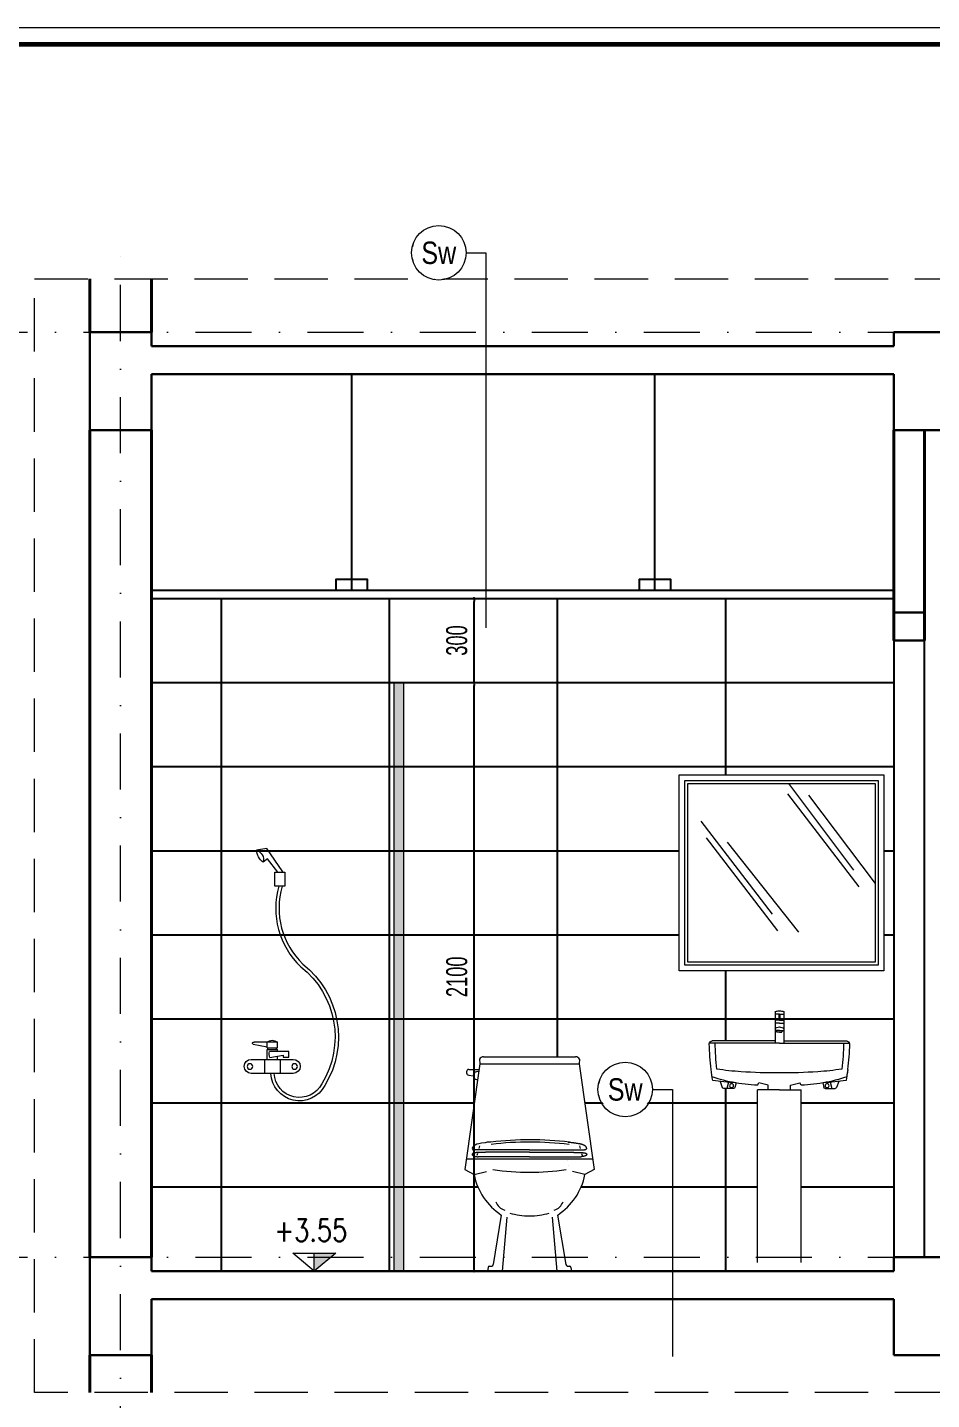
# Model space of a CAD drawing. Header units: millimetres. Extents: x 2565303 to 2664360, y -865723 to -262051.
# Drawn here: x 2636585 to 2639813, y -700731 to -695834 of the extents above; entities that cross this region are included whole.
import ezdxf
from ezdxf.enums import TextEntityAlignment as Align

# ---------------------------------------------------------------- set-up
doc = ezdxf.new("R2010")
doc.units = ezdxf.units.MM
doc.header["$LTSCALE"] = 10
doc.header["$MEASUREMENT"] = 0
for name, pattern in [('ACAD_ISO07W100', [3, 0, -3]), ('DASHDOT', [1, 0.5, -0.25, 0, -0.25]), ('HIDDEN', [9.525, 6.35, -3.175])]:
    doc.linetypes.add(name, pattern=pattern)
doc.layers.get('0').update_dxf_attribs({"linetype": 'CONTINUOUS'})
doc.layers.get('DEFPOINTS').update_dxf_attribs({"color": 10, "linetype": 'CONTINUOUS'})
for name, color, linetype, lineweight in [('- Nội Thất', 83, 'CONTINUOUS', 25), ('-thay1', 7, 'CONTINUOUS', 18), ('A-WIPEOUT', 254, 'ACAD_ISO07W100', 0), ('LC Dim', 8, 'CONTINUOUS', 13), ('LC Hatch', 252, 'CONTINUOUS', 5), ('LC ISO', 153, 'CONTINUOUS', 13), ('LC MANH DUT', 35, 'HIDDEN', 5), ('LC Net dam 1', 30, 'CONTINUOUS', 30), ('LC Net dam2', 6, 'CONTINUOUS', 40), ('LC Net manh', 250, 'CONTINUOUS', 5), ('LC Net truc', 134, 'DASHDOT', 5), ('LC Text1', 20, 'CONTINUOUS', 13), ('LC Text2', 7, 'CONTINUOUS', 13), ('NOITHAT', 33, 'CONTINUOUS', 9)]:
    doc.layers.add(name, color=color, linetype=linetype, lineweight=lineweight)
doc.layers.add('Khungten_LCDI', color=7, linetype='CONTINUOUS')
doc.layers.add('M3', color=3, linetype='CONTINUOUS')
doc.styles.add('General text 2', font='arial.ttf')
doc.styles.add('HOATBIF', font='hoatbif.shx', dxfattribs={"width": 0.65})
doc.styles.add('Khungten', font='', dxfattribs={"width": 0.9, "height": 5000})
doc.styles.add('T1', font='Vnsimli.shx', dxfattribs={"width": 0.7})
doc.styles.add('Title', font='', dxfattribs={"width": 0.8})
doc.styles.get('Khungten').set_extended_font_data('.VnAvantH')
doc.styles.get('Title').set_extended_font_data('.VnBlackH')
doc.dimstyles.new('1-100 (1-30)', dxfattribs={"dimscale": 30, "dimtxt": 2.5, "dimasz": 0.35, "dimexe": 0.5, "dimexo": 0, "dimgap": 0.8, "dimtad": 1, "dimdec": 0, "dimzin": 0, "dimdsep": 46, "dimtxsty": 'HOATBIF', "dimblk1": 'DOT', "dimblk2": 'DOT', "dimsah": 1, "dimcen": -1, "dimdle": 1, "dimclrd": 256, "dimclre": 256, "dimclrt": 4, "dimadec": 3, "dimazin": 2, "dimtfac": 0.333333, "dimtdec": 0, "dimtix": 1, "dimtmove": 2, "dimatfit": 3, "dimldrblk": 'DOT', "dimfxl": 1, "dimtvp": 0.833333, "dimtolj": 1, "dimtzin": 0, "dimarcsym": 0})

# ---------------------------------------------------------------- blocks, each defined once
blk = doc.blocks.new('lcdi fix')
at = {"layer": 'DEFPOINTS', "lineweight": 0}
blk.add_lwpolyline([(-1200, -14850), (-1200, 14850), (40800, 14850), (40800, -14850)], close=True, dxfattribs=at)
at = {"layer": 'Khungten_LCDI', "color": 5, "lineweight": 60}
blk.add_lwpolyline([(0, -14650), (0, 14650), (40600, 14650), (40600, -14650)], close=True, dxfattribs=at)
at = {"color": 7, "style": 'Khungten', "width": 0.8}
for tag, p in [('REVISION', (39499, -10746)), ('NGAYHT', (39546, -11609))]:
    blk.add_attdef(tag, text='', height=200, dxfattribs=at).set_placement(p, align=Align.CENTER)
at = {"layer": 'LC Text1', "style": 'Title', "width": 1.485915}
for tag, p, p2 in [('TENBANVE1', (36913, -8886), (40339, -8886)), ('TENBANVE2', (36913, -9562), (40339, -9562))]:
    blk.add_attdef(tag, text='', height=250, dxfattribs=at).set_placement(p, p2, align=Align.FIT)
at = {"layer": 'LC Text1', "style": 'Title', "width": 0.7}
blk.add_attdef('SOBANVE', text='', height=250, dxfattribs=at).set_placement((39562, -13896), align=Align.CENTER)
blk = doc.blocks.new('Vs72')
for p, q in [((279.8, 1740.6), (-451.2, 1740.6)), ((-451.2, 1740.6), (-451.2, 1041)), ((259, 1719.8), (-430.3, 1719.8)), ((-430.3, 1719.8), (-430.3, 1061.8)), ((259, 1061.8), (259, 1719.8)), ((279.8, 1041), (279.8, 1740.6)), ((248.6, 1709.4), (-419.9, 1709.4)), ((-419.9, 1709.4), (-419.9, 1072.2)), ((-182.1, 1667.7), (-419.9, 1352.5)), ((-107.1, 1673), (-361.5, 1341.1)), ((-110.7, 1709.4), (-342.7, 1400)), ((248.6, 1072.2), (248.6, 1709.4)), ((202, 1574.7), (-52.3, 1242.8)), ((108.3, 1500.5), (-146.1, 1178.6)), ((183.3, 1515.9), (-71.1, 1183.9)), ((-451.2, 1041), (279.8, 1041)), ((-430.3, 1061.8), (259, 1061.8)), ((-419.9, 1072.2), (248.6, 1072.2)), ((-93.7, 895.7), (-93.7, 783.5)), ((-78.1, 886.5), (-93.7, 886.5)), ((-80.2, 886.5), (-80.2, 865)), ((-78.1, 886.5), (-62.5, 886.5)), ((-76, 886.5), (-76, 865)), ((-62.5, 895.7), (-62.5, 783.5)), ((-78.1, 865), (-93.7, 865)), ((-78.1, 854.8), (-93.7, 854.8)), ((-78.1, 865), (-62.5, 865)), ((-78.1, 854.8), (-62.5, 854.8)), ((-78.1, 783.5), (-327.9, 783.5)), ((-93.7, 791.2), (-317.8, 791.2)), ((-78.1, 828.2), (-93.7, 828.2)), ((-89.1, 828.2), (-87.2, 822.2)), ((-78.1, 822.2), (-87.2, 822.2)), ((-78.1, 828.2), (-62.5, 828.2)), ((-78.1, 822.2), (-69, 822.2)), ((-78.1, 783.5), (171.7, 783.5)), ((-67.1, 828.2), (-69, 822.2)), ((-62.5, 791.2), (161.7, 791.2)), ((-289.9, 646.2), (-281.7, 624.7)), ((-259.9, 643.3), (-265.5, 621.4)), ((-232.7, 641.2), (-236.8, 625.3)), ((-156.1, 632.6), (-151.3, 641.3)), ((-117.6, 633.3), (-151.3, 641.3)), ((-38.5, 633.3), (-4.8, 641.3)), ((0, 632.6), (-4.8, 641.3)), ((76.5, 641.2), (80.6, 625.3)), ((103.7, 643.3), (109.3, 621.4)), ((133.7, 646.2), (125.6, 624.7)), ((-241.8, 621.4), (-276.9, 621.4)), ((-78.1, 616.4), (-156.1, 616.4)), ((-156.1, 0), (-156.1, 616.4)), ((-117.6, 616.4), (-117.6, 633.3)), ((-78.1, 616.4), (0, 616.4)), ((-38.5, 616.4), (-38.5, 633.3)), ((0, 0), (0, 616.4)), ((85.7, 621.4), (120.7, 621.4))]:
    blk.add_line(p, q)
for centre in [(-248.6, 631.3), (92.5, 631.3)]:
    blk.add_circle(centre, 7.04)
for centre, radius, start, end in [((-78.1, 854.3), 44.2, 90, 110.681), ((-78.1, 854.3), 44.2, 69.319, 90), ((-78.1, 819.1), 22, 90, 135.2499), ((-78.1, 819.1), 22, 44.7501, 90), ((-317.8, 780.7), 10.4, 90, 181.6206), ((769.6, 811.5), 1077.5, 181.4896, 186.4655), ((-925.8, 811.5), 1077.5, 353.5345, 358.5104), ((161.7, 780.7), 10.4, 358.3794, 90), ((769.6, 811.5), 1098.3, 181.6206, 186.4017), ((-925.8, 811.5), 1098.3, 353.5983, 358.3794), ((262.3, 754.6), 587.9, 186.4017, 188.9211), ((262.3, 754.6), 587.9, 186.4017, 190.3143), ((-145, 1751.6), 1072.8, 261.6371, 266.266), ((-11.2, 1751.6), 1072.8, 273.734, 278.3629), ((-418.5, 754.6), 587.9, 349.6857, 353.5983), ((-220.6, 904.8), 260.5, 247.9424, 254.8441), ((-174.1, 1712.7), 1072.8, 262.3994, 266.704), ((-135, 1220.8), 587.9, 254.8441, 263.5983), ((-78.4, 2772.3), 2095.7, 266.266, 270), ((-78.1, 1728.1), 1098.3, 263.5983, 265.9237), ((-77.8, 2772.3), 2095.7, 269.9919, 270), ((-77.8, 2772.3), 2095.7, 270, 273.734), ((-78.1, 1728.1), 1098.3, 274.0763, 276.4017), ((-21.2, 1220.8), 587.9, 276.4017, 285.1559), ((18, 1712.7), 1072.8, 273.296, 277.6006), ((64.4, 904.8), 260.5, 285.1559, 292.0576), ((-276.9, 626.6), 5.2, 200.8305, 270), ((-241.8, 626.6), 5.2, 270, 345.644), ((85.7, 626.6), 5.2, 194.356, 270), ((120.7, 626.6), 5.2, 270, 339.1695)]:
    blk.add_arc(centre, radius, start, end)
blk = doc.blocks.new('md-voitam1')
for p, q in [((-42.4, 719.2), (14.2, 803)), ((14.2, 803), (51.1, 797.3)), ((-25.3, 718.3), (11.9, 766.2)), ((11.9, 766.2), (26.9, 753.5)), ((-14.2, 718.3), (-50.5, 718.3)), ((-50.5, 718.3), (-50.5, 668.4)), ((-14.2, 668.4), (-14.2, 718.3)), ((-50.5, 668.4), (-14.2, 668.4)), ((-23.3, 111.3), (59.2, 111.3)), ((-23.3, 91.2), (-23.3, 111.3)), ((13.3, 91.2), (13.3, 111.3)), ((13.3, 93.8), (62.7, 104)), ((70, 50.5), (-80, 50.5)), ((-63.6, 58.7), (-63.6, 79)), ((-63.6, 79), (4.7, 79)), ((-44.3, 58.7), (-63.6, 58.7)), ((-44.3, 65.4), (-44.3, 58.7)), ((4.2, 56.7), (-44.3, 65.4)), ((-33.2, 50.5), (-33.2, 0.5)), ((13.3, 91.2), (-23.3, 91.2)), ((13.3, 85.3), (-23.3, 85.3)), ((-23.3, 79), (-23.3, 85.3)), ((-23.3, 50.5), (-23.3, 61.9)), ((-20.6, 85.3), (-20.6, 91.2)), ((10.5, 85.3), (10.5, 91.2)), ((13.3, 50.5), (13.3, 85.3)), ((22.4, 50.5), (22.4, 0.5)), ((-80, 0.5), (70, 0.5))]:
    blk.add_line(p, q)
for points in [[(-40.6, 668.4, -0.281065), (-114.7, 390.1, 0.380918), (-192.2, -43, 0.766691), (0, 0)], [(-28.1, 668.4, -0.278305), (-106.9, 381, 0.381804), (-181.7, -37.1, 0.768455), (-12, 0.5)]]:
    blk.add_lwpolyline(points, format="xyb")
for centre in [(-84.7, 25), (74.6, 25)]:
    blk.add_circle(centre, 9.96)
for centre, radius, start, end in [((64.1, 761.6), 38.1, 110.574, 192.2628), ((-5.3, 799.5), 56.1, 305.0223, 357.8145), ((-5, 92.1), 26.6, 46.4414, 133.5586), ((61.3, 107.8), 4.07, 289.8245, 121.3292), ((-80, 25.5), 25, 90, 270), ((-37.7, 68.8), 43.6, 343.8727, 13.5626), ((70, 25.5), 25, 270, 90)]:
    blk.add_arc(centre, radius, start, end)
blk = doc.blocks.new('WC05_F')
for p, q in [((-216.2, 205.1), (-215.1, 188.9)), ((-201.9, 213.9), (126.1, 213.9)), ((140.4, 205.1), (139.2, 188.9)), ((-262.7, 160.2), (-262.7, 156.2)), ((-254.7, 168.2), (-218, 168.2)), ((-254.7, 148.2), (-238.6, 145.5)), ((-215.1, 188.9), (139.2, 188.9)), ((-242.7, -135.5), (-242.5, -136.2)), ((-242.7, -135.5), (-242.7, -135.5)), ((-242.5, -136.2), (-242.2, -136.8)), ((-242.2, -136.8), (-241.8, -137.2)), ((-241.8, -137.2), (-241.5, -137.5)), ((-241.5, -137.5), (-241.2, -137.8)), ((-241.2, -137.8), (-240.8, -138.1)), ((-240.8, -138.1), (-240.5, -138.4)), ((-240.5, -138.4), (-240.1, -138.7)), ((-240.1, -138.7), (-239.8, -139)), ((-239.8, -139), (-239.4, -139.2)), ((-239.4, -139.2), (-239, -139.5)), ((-239, -139.5), (-238.6, -139.7)), ((-238.6, -139.7), (-238.2, -139.9)), ((-237.8, -140.2), (-237.3, -140.3)), ((-237.3, -140.3), (-236.8, -140.5)), ((-236.8, -140.5), (-236.3, -140.7)), ((-236.3, -140.7), (-235.7, -140.9)), ((-235.7, -140.9), (-235.2, -141)), ((-235.2, -141), (-234.7, -141.2)), ((-232, -119.1), (-234.8, -119.1)), ((-232, -119.1), (-234.8, -119.1)), ((-234.7, -141.2), (-234.1, -141.3)), ((-234.1, -141.3), (-233.5, -141.4)), ((-233.5, -141.4), (-232.9, -141.5)), ((-232.9, -141.5), (-232.3, -141.7)), ((-232.3, -141.7), (-231.7, -141.8)), ((-37.9, -119.1), (-232, -119.1)), ((-231.7, -141.8), (-231, -141.9)), ((-231, -141.9), (-230.3, -142)), ((-230.3, -142), (-229.6, -142.2)), ((-229.6, -142.2), (-228.9, -142.3)), ((-228.9, -142.3), (-228.1, -142.4)), ((-228.1, -142.4), (-227.2, -142.6)), ((-227.2, -142.6), (-226.3, -142.7)), ((-226.3, -142.7), (-225.3, -142.8)), ((-223.1, -132), (-225.4, -139.1)), ((-225.3, -142.8), (-224.2, -142.9)), ((-224.2, -142.9), (-223, -143)), ((-223, -143), (-221.6, -143.1)), ((-37.9, -143.1), (-221.6, -143.1)), ((-216.3, -103.7), (-219.4, -113.5)), ((-37.9, -127.1), (-189.7, -127.1)), ((-37.9, -119.1), (156.2, -119.1)), ((-37.9, -127.1), (113.8, -127.1)), ((-37.9, -143.1), (145.8, -143.1)), ((140.4, -103.7), (143.5, -113.5)), ((147.1, -143), (145.8, -143.1)), ((148.3, -142.9), (147.1, -143)), ((147.3, -132), (149.5, -139.1)), ((149.4, -142.8), (148.3, -142.9)), ((150.4, -142.7), (149.4, -142.8)), ((151.3, -142.6), (150.4, -142.7)), ((152.2, -142.4), (151.3, -142.6)), ((153, -142.3), (152.2, -142.4)), ((153.8, -142.2), (153, -142.3)), ((154.5, -142), (153.8, -142.2)), ((155.2, -141.9), (154.5, -142)), ((155.8, -141.8), (155.2, -141.9)), ((156.5, -141.7), (155.8, -141.8)), ((156.2, -119.1), (159, -119.1)), ((157.1, -141.5), (156.5, -141.7)), ((157.7, -141.4), (157.1, -141.5)), ((158.2, -141.3), (157.7, -141.4)), ((158.8, -141.2), (158.2, -141.3)), ((159.3, -141), (158.8, -141.2)), ((159.9, -140.9), (159.3, -141)), ((160.4, -140.7), (159.9, -140.9)), ((160.9, -140.5), (160.4, -140.7)), ((161.4, -140.3), (160.9, -140.5)), ((161.9, -140.2), (161.4, -140.3)), ((162.4, -139.9), (161.9, -140.2)), ((162.8, -139.7), (162.4, -139.9)), ((163.2, -139.5), (162.8, -139.7)), ((163.6, -139.2), (163.2, -139.5)), ((163.9, -139), (163.6, -139.2)), ((164.3, -138.7), (163.9, -139)), ((164.6, -138.4), (164.3, -138.7)), ((165, -138.1), (164.6, -138.4)), ((165.3, -137.8), (165, -138.1)), ((165.6, -137.5), (165.3, -137.8)), ((166, -137.2), (165.6, -137.5)), ((166.3, -136.8), (166, -137.2)), ((166.6, -136.2), (166.3, -136.8)), ((166.9, -135.5), (166.6, -136.2)), ((166.9, -135.5), (166.9, -135.5)), ((-268.6, -188.3), (-235.5, -207.1)), ((-263.4, -151.1), (187.5, -151.1)), ((-235.5, -207.1), (-191.5, -195.7)), ((159.6, -207.1), (115.6, -195.7)), ((192.8, -188.3), (159.6, -207.1)), ((43.5, -359.1), (60, -551.1)), ((-185.9, -538.1), (-188.4, -551.1)), ((-180.9, -533.1), (-172.9, -533.1)), ((97.1, -533.1), (105.1, -533.1)), ((110.1, -538.1), (112.5, -551.1)), ((-188.4, -551.1), (112.5, -551.1))]:
    blk.add_line(p, q)
for points in [[(-215.1, 188.9), (-268.6, -188.3)], [(139.2, 188.9), (192.8, -188.3)], [(99.8, -91.1), (104.5, -91.3), (108.3, -91.6), (111.4, -91.8), (113.9, -92.1), (116, -92.3), (117.7, -92.6), (119.2, -92.8), (120.6, -93.1), (122.1, -93.3), (123.6, -93.6), (125.1, -93.8), (126.6, -94), (128.1, -94.3), (129.7, -94.5), (131.1, -94.7), (132.6, -95), (134, -95.2), (135.4, -95.4), (136.7, -95.6), (138, -95.9), (139.3, -96.1), (140.5, -96.3), (141.6, -96.5), (142.7, -96.7), (143.7, -96.9), (144.7, -97.2), (145.7, -97.4), (146.6, -97.6), (147.5, -97.9), (148.3, -98.1), (149.2, -98.4), (150, -98.7), (150.8, -98.9), (151.6, -99.3), (152.4, -99.6), (153.2, -99.9), (153.9, -100.2), (154.7, -100.5), (155.4, -100.9), (156.1, -101.2), (156.8, -101.5), (157.5, -101.8), (158.1, -102.2), (158.8, -102.5), (159.4, -103), (160, -103.4), (160.6, -104), (161.2, -104.7), (161.9, -105.4), (162.5, -106.3), (163.1, -107.2), (163.6, -108.2), (164.1, -109.2), (164.5, -110.3), (164.8, -111.3), (165, -112.4), (165.1, -113.5), (165, -114.5), (164.8, -115.5), (164.2, -116.5), (163.4, -117.3), (162.3, -118), (160.8, -118.6), (159, -119.1)], [(-189.7, -127.1), (-192.3, -127.3), (-194.6, -127.4), (-196.6, -127.5), (-198.3, -127.5), (-199.8, -127.6), (-201.1, -127.6), (-202.3, -127.7), (-203.4, -127.7), (-204.5, -127.7), (-205.5, -127.8), (-206.6, -127.8), (-207.6, -127.9), (-208.6, -128), (-209.6, -128), (-210.6, -128.1), (-211.6, -128.1), (-212.5, -128.1), (-213.4, -128.2), (-214.3, -128.2), (-215.2, -128.2), (-216.1, -128.2), (-217, -128.2), (-217.9, -128.2), (-218.8, -128.2), (-219.7, -128.2), (-220.7, -128.2), (-221.6, -128.2), (-222.5, -128.2), (-223.5, -128.3), (-224.4, -128.3), (-225.3, -128.4), (-226.3, -128.4), (-227.2, -128.5), (-228.2, -128.6), (-229.1, -128.7), (-230, -128.9), (-230.9, -129), (-231.8, -129.1), (-232.6, -129.2), (-233.4, -129.4), (-234.2, -129.5), (-235, -129.6), (-235.7, -129.7), (-236.5, -129.9), (-237.2, -130.2), (-238.1, -130.5), (-239, -130.8), (-240, -131.3), (-241, -131.9), (-242, -132.7)], [(-238.2, -139.9), (-237.8, -140.2)], [(113.8, -127.1), (116.5, -127.3), (118.8, -127.4), (120.7, -127.5), (122.4, -127.5), (123.9, -127.6), (125.2, -127.6), (126.4, -127.7), (127.5, -127.7), (128.6, -127.7), (129.7, -127.8), (130.7, -127.8), (131.8, -127.9), (132.8, -128), (133.8, -128), (134.8, -128.1), (135.7, -128.1), (136.6, -128.1), (137.6, -128.2), (138.5, -128.2), (139.4, -128.2), (140.3, -128.2), (141.2, -128.2), (142.1, -128.2), (143, -128.2), (143.9, -128.2), (144.8, -128.2), (145.7, -128.2), (146.7, -128.2), (147.6, -128.3), (148.5, -128.3), (149.5, -128.4), (150.4, -128.4), (151.4, -128.5), (152.3, -128.6), (153.2, -128.7), (154.2, -128.9), (155.1, -129), (155.9, -129.1), (156.8, -129.2), (157.6, -129.4), (158.3, -129.5), (159.1, -129.6), (159.8, -129.7), (160.6, -129.9), (161.4, -130.2), (162.2, -130.5), (163.1, -130.8), (164.1, -131.3), (165.1, -131.9), (166.1, -132.7)], [(-138.5, -351.1), (-167.9, -528.1)], [(-119.3, -359.1), (-135.9, -551.1)], [(62.6, -351.1), (92.1, -528.1)]]:
    blk.add_lwpolyline(points)
for points in [[(104.5, -91.3, 0.059522), (-175.6, -91.1), (-189.3, -91.7), (-196, -93.1), (-208.9, -95), (-219.1, -96.7), (-225.9, -98.5), (-232.2, -101.3), (-237, -103.5), (-242.2, -112.5), (-240.4, -118.1), (-234.8, -119.1)], [(103.5, -99.3, 0.059522), (-174.7, -99.1, 0.059522)], [(-235.5, -207.1, 0.204545), (-138.5, -351.1, 0.204545)], [(-157.8, -303.9, 0.247354), (-126, -333.5, 0.247354)], [(50.1, -333.5, 0.247354), (81.9, -303.9, 0.247354)], [(-37.9, -354.4, 0.073236), (32.8, -344.1, 0.073236)]]:
    blk.add_lwpolyline(points, format="xyb")
at = {"const_width": 0.05}
for points in [[(-171.6, -151.1), (-181.7, -184)], [(95.7, -151.1), (105.8, -184)]]:
    blk.add_lwpolyline(points, dxfattribs=at)
for centre, radius, start, end in [((-201.9, 197.9), 16, 90, 153.3726), ((126.1, 197.9), 16, 26.6274, 90), ((-254.7, 160.2), 8, 90, 180), ((-254.7, 156.2), 8, 180, 270), ((-224.2, 146.3), 14.4, 69.5025, 274.3252), ((-237.3, -135.4), 5.46, 149.2762, 180.6862), ((161.4, -135.4), 5.46, 359.3138, 30.7238), ((-37.9, 663.9), 862.4, 261.2909, 278.7091), ((-57.5, -165.5), 221.1, 302.9147, 349.155), ((-38.3, -108.9), 245.5, 253.3416, 270.0961), ((-180.9, -538.1), 5, 90, 180), ((-172.9, -528.1), 5, 270, 0), ((97.1, -528.1), 5, 180, 270), ((105.1, -538.1), 5, 0, 90)]:
    blk.add_arc(centre, radius, start, end)
blk = doc.blocks.new('Caodo1')
at = {"layer": 'LC Text1'}
blk.add_hatch(color=256, dxfattribs=at).paths.add_polyline_path([(0, 200), (0, 0), (243, 200)])
for p, q in [((0, 0), (0, 200)), ((324, 0), (-324, 0))]:
    blk.add_line(p, q, dxfattribs=at)
blk.add_lwpolyline([(-243, 200), (243, 200), (0, 0), (0, 0)], close=True, dxfattribs=at)
at = {"layer": 'LC Text1', "style": 'T1', "width": 0.8}
blk.add_attdef('%%P0,00', text='', height=250, dxfattribs=at).set_placement((-39, 460), align=Align.MIDDLE_CENTER)
blk = doc.blocks.new('*U262')
at = {"layer": 'A-WIPEOUT'}
blk.add_lwpolyline([(0, 4.25), (-2.5, 3.44), (-4.04, 1.31), (-4.04, -1.31), (-2.5, -3.44), (0, -4.25), (2.5, -3.44), (4.04, -1.31), (4.04, 1.31), (2.5, 3.44)], close=True, dxfattribs=at)
at = {"layer": 'LC Text1', "style": 'General text 2', "width": 0.8, "flags": 8}
blk.add_attdef('SYMBOL', text='', height=3.5, dxfattribs=at).set_placement((0, 0), align=Align.MIDDLE_CENTER)
blk.add_wipeout([(0, 4.25), (-2.5, 3.44), (-4.04, 1.31), (-4.04, -1.31), (-2.5, -3.44), (0, -4.25), (2.5, -3.44), (4.04, -1.31), (4.04, 1.31), (2.5, 3.44)]).dxf.layer = 'A-WIPEOUT'
at = {"layer": 'LC ISO'}
blk.add_circle((0, 0), 4.25, dxfattribs=at)
blk = doc.blocks.new('DOT')
at = {"layer": 'M3', "color": 0, "linetype": 'ByBlock'}
blk.add_line((-0.5, 0), (-1, 0), dxfattribs=at)
at = {"layer": 'M3', "color": 0, "linetype": 'ByBlock', "const_width": 0.5}
blk.add_lwpolyline([(-0.25, 0, 1), (0.25, 0, 1)], format="xyb", close=True, dxfattribs=at)
blk = doc.blocks.new('*D1002')
at = {"layer": 'DEFPOINTS', "color": 0, "transparency": 16777216}
for p in [(2637928.1, -698172), (2638179.7, -698172), (2638001, -700272)]:
    blk.add_point(p, dxfattribs=at)
at = {"layer": 'LC Dim', "lineweight": -2, "transparency": 16777216}
for p, q in [((2637928.1, -698172), (2638194.7, -698172)), ((2638179.7, -700261.5), (2638179.7, -698182.5)), ((2638001, -700272), (2638194.7, -700272))]:
    blk.add_line(p, q, dxfattribs=at)
at = {"layer": 'LC Dim', "lineweight": -2, "transparency": 16777216, "xscale": 10.5, "yscale": 10.5, "zscale": 10.5}
for p, rotation in [((2638179.7, -698172), 90), ((2638179.7, -700272), 270)]:
    blk.add_blockref('DOT', p, dxfattribs=dict(at, rotation=rotation))
at = {"layer": 'LC Dim', "color": 4, "transparency": 16777216, "insert": (2638118.2, -699222), "char_height": 75, "attachment_point": 5, "rotation": 90, "style": 'HOATBIF'}
blk.add_mtext('\\A1;2100', dxfattribs=at)
blk = doc.blocks.new('*D1003')
at = {"layer": 'DEFPOINTS', "color": 0, "transparency": 16777216}
for p in [(2638043.3, -697872), (2638179.7, -697872), (2637928.1, -698172)]:
    blk.add_point(p, dxfattribs=at)
at = {"layer": 'LC Dim', "lineweight": -2, "transparency": 16777216}
for p, q in [((2638043.3, -697872), (2638194.7, -697872)), ((2638179.7, -698161.5), (2638179.7, -697882.5)), ((2637928.1, -698172), (2638194.7, -698172))]:
    blk.add_line(p, q, dxfattribs=at)
at = {"layer": 'LC Dim', "lineweight": -2, "transparency": 16777216, "xscale": 10.5, "yscale": 10.5, "zscale": 10.5}
for p, rotation in [((2638179.7, -697872), 90), ((2638179.7, -698172), 270)]:
    blk.add_blockref('DOT', p, dxfattribs=dict(at, rotation=rotation))
at = {"layer": 'LC Dim', "color": 4, "transparency": 16777216, "insert": (2638118.2, -698022), "char_height": 75, "attachment_point": 5, "rotation": 90, "style": 'HOATBIF'}
blk.add_mtext('\\A1;300', dxfattribs=at)

msp = doc.modelspace()

# ---------------------------------------------------------------- hatches: boundary and pattern name
at = {"layer": 'LC Hatch'}
msp.add_hatch(color=256, dxfattribs=at).paths.add_polyline_path([(2637895.1, -698172), (2637928.1, -698172), (2637928.1, -700272), (2637895.1, -700272)])

# ---------------------------------------------------------------- linework, layer by layer
at = {"layer": '- Nội Thất'}
for p, q in [((2637743.1, -697842), (2637743.1, -697072)), ((2638825.6, -697842), (2638825.6, -697072)), ((2637028.1, -697842), (2639678.1, -697842)), ((2637028.1, -697872), (2639678.1, -697872)), ((2637278.1, -700272), (2637278.1, -697872)), ((2637878.1, -700272), (2637878.1, -697872)), ((2638478.1, -699507), (2638478.1, -697872)), ((2639078.1, -698501.2), (2639078.1, -697872)), ((2637028.1, -698172), (2639678.1, -698172)), ((2637028.1, -698472), (2639678.1, -698472)), ((2637028.1, -698772), (2638911.8, -698772)), ((2639642.8, -698772), (2639678.1, -698772)), ((2637028.1, -699072), (2638911.8, -699072)), ((2639642.8, -699072), (2639678.1, -699072)), ((2639078.1, -699450.6), (2639078.1, -699200.8)), ((2637028.1, -699372), (2639678.1, -699372)), ((2639078.1, -700272), (2639078.1, -699620.4)), ((2637028.1, -699672), (2638180.7, -699672)), ((2638574.7, -699672), (2639191.6, -699672)), ((2639347.7, -699672), (2639678.1, -699672)), ((2637028.1, -699972), (2638193.4, -699972)), ((2638561.9, -699972), (2639191.6, -699972)), ((2639347.7, -699972), (2639678.1, -699972))]:
    msp.add_line(p, q, dxfattribs=at)
for points in [[(2637686.7, -697842), (2637799.5, -697842), (2637799.5, -697803.9), (2637686.7, -697803.9)], [(2638769.2, -697842), (2638882, -697842), (2638882, -697803.9), (2638769.2, -697803.9)], [(2639788.1, -698022), (2639678.1, -698022), (2639678.1, -700222), (2639788.1, -700222)]]:
    msp.add_lwpolyline(points, close=True, dxfattribs=at)
at = {"layer": 'LC ISO', "ltscale": 2}
for points in [[(2638151, -696638.5), (2638222.2, -696638.5), (2638222.2, -697977)], [(2638816.5, -699623.9), (2638887.7, -699623.9), (2638887.7, -700577)]]:
    msp.add_lwpolyline(points, dxfattribs=at)
at = {"layer": 'LC MANH DUT', "ltscale": 3}
msp.add_lwpolyline([(2636610, -696731.9), (2640158.5, -696731.9), (2640158.5, -700705.8), (2636610, -700705.8)], close=True, dxfattribs=at)
at = {"layer": 'LC Net dam 1'}
for p, q in [((2636808.1, -696922), (2637028.1, -696922)), ((2636808.1, -697272), (2636808.1, -696922)), ((2637028.1, -696972), (2637028.1, -696922)), ((2639678.1, -696922), (2640158.5, -696922)), ((2639678.1, -696922), (2639678.1, -696972)), ((2639678.1, -696922), (2640158.5, -696922)), ((2637028.1, -696972), (2639678.1, -696972)), ((2637028.1, -697272), (2637028.1, -697072)), ((2637028.1, -697072), (2639678.1, -697072)), ((2639678.1, -697072), (2639678.1, -697272)), ((2636808.1, -697272), (2637028.1, -697272)), ((2639678.1, -697272), (2639898.1, -697272)), ((2639678.1, -697922), (2639788.1, -697922)), ((2639678.1, -698022), (2639788.1, -698022)), ((2636808.1, -700222), (2637028.1, -700222)), ((2636808.1, -700572), (2636808.1, -700222)), ((2637028.1, -700272), (2637028.1, -700222)), ((2639678.1, -700222), (2640158.5, -700222)), ((2639678.1, -700272), (2639678.1, -700222)), ((2637028.1, -700272), (2639678.1, -700272)), ((2637028.1, -700572), (2637028.1, -700372)), ((2637028.1, -700372), (2639678.1, -700372)), ((2639678.1, -700372), (2639678.1, -700572)), ((2636808.1, -700572), (2637028.1, -700572)), ((2639678.1, -700572), (2639898.1, -700572))]:
    msp.add_line(p, q, dxfattribs=at)
at = {"layer": 'LC Net dam2'}
for p, q in [((2636808.1, -696922), (2636808.1, -696731.9)), ((2637028.1, -696922), (2637028.1, -696731.9)), ((2637028.1, -696731.9), (2637028.1, -696922)), ((2636808.1, -700222), (2636808.1, -697272)), ((2637028.1, -697272), (2637028.1, -700222)), ((2639678.1, -697272), (2639678.1, -698022)), ((2639788.1, -697272), (2639788.1, -698022)), ((2636808.1, -700705.8), (2636808.1, -700572)), ((2637028.1, -700705.8), (2637028.1, -700572))]:
    msp.add_line(p, q, dxfattribs=at)
at = {"layer": 'LC Net truc', "ltscale": 40}
for p, q in [((2636918.1, -701754.5), (2636918.1, -696563.3)), ((2635585.1, -696922), (2640158.5, -696922)), ((2635585.1, -700222), (2640158.5, -700222))]:
    msp.add_line(p, q, dxfattribs=at)
at = {"layer": 'NOITHAT'}
msp.add_lwpolyline([(2637895.1, -698172), (2637928.1, -698172), (2637928.1, -700272), (2637895.1, -700272)], close=True, dxfattribs=at)

# ---------------------------------------------------------------- block references
at = {"layer": '-thay1', "xscale": 0.3000000077813137, "yscale": 0.3000000077813137, "zscale": 0.3000000077813137}
msp.add_blockref('lcdi fix', (2629346.8, -700289.4), dxfattribs=at)
at = {"layer": 'LC ISO', "xscale": -1}
for name, p in [('Vs72', (2639191.6, -700241.8)), ('md-voitam1', (2637454.3, -699567))]:
    msp.add_blockref(name, p, dxfattribs=at)
at = {"layer": 'LC ISO'}
msp.add_blockref('WC05_F', (2638415.6, -699720.9), dxfattribs=at)
at = {"layer": 'LC Text1'}
ref = msp.add_blockref('Caodo1', (2637609.4, -700272), dxfattribs=dict(at, xscale=0.3168, yscale=0.3168, zscale=0.3168))
ref.add_attrib('%%P0,00', '+3.55', dxfattribs={"layer": 'LC Text2', "height": 79.2, "style": 'T1', "width": 0.8}).set_placement((2637597, -700126.5), align=Align.MIDDLE_CENTER)

# ---------------------------------------------------------------- dimensions: what is measured, and where the dimension line sits
at = {"layer": 'LC Dim'}
for base, p1, p2, picture, middle in [((2638179.7, -697872), (2637928.1, -698172), (2638043.3, -697872), '*D1003', (2638118.2, -698022)), ((2638179.7, -698172), (2638001, -700272), (2637928.1, -698172), '*D1002', (2638118.2, -699222))]:
    dim = msp.add_linear_dim(base=base, p1=p1, p2=p2, angle=90, dimstyle='1-100 (1-30)', dxfattribs=at)
    dim.commit()
    dim.dimension.update_dxf_attribs({"geometry": picture, "text_midpoint": middle})

# ---------------------------------------------------------------- next in the draw order: block references
at = {"layer": 'LC Net manh'}
ref = msp.add_blockref('*U262', (2638053.8, -696638.5), dxfattribs=dict(at, xscale=22.87058882816368, yscale=22.87058882816368, zscale=22.87058882816368))
ref.add_attrib('SYMBOL', 'Sw', dxfattribs={"layer": 'LC Text1', "height": 80.05, "style": 'General text 2', "width": 0.8}).set_placement((2638053.8, -696638.5), align=Align.MIDDLE_CENTER)
ref = msp.add_blockref('*U262', (2638719.3, -699623.9), dxfattribs=dict(at, xscale=22.87058882816368, yscale=22.87058882816368, zscale=22.87058882816368))
ref.add_attrib('SYMBOL', 'Sw', dxfattribs={"layer": 'LC Text1', "height": 80.05, "style": 'General text 2', "width": 0.8}).set_placement((2638719.3, -699623.9), align=Align.MIDDLE_CENTER)

doc.saveas('drawing.dxf')
